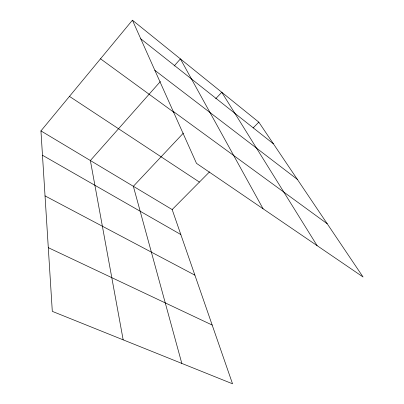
<?xml version="1.0" encoding="UTF-8"?>
<svg xmlns="http://www.w3.org/2000/svg" width="404" height="404" viewBox="0 0 404 404"><rect width="100%" height="100%" fill="white"/><g stroke="black" fill="none" stroke-linecap="round" stroke-linejoin="round"><path stroke-width="0.61" d="M40.945 130.906L172.165 209.565L232.532 383.8L52.303 311.358L40.945 130.906L132.421 20.2L258.828 122.165L363.055 276.982L196.485 163.352L132.421 20.2M160.373 81.522L90.365 160.529L123.169 339.84M174.149 65.978L180.411 58.908L263.08 208.782M183.396 133.093L133.355 186.3L181.82 363.418M215.736 98.707L221.781 92.279L317.11 245.637M172.165 209.565L209.524 171.887M253.101 127.947L258.828 122.165M48.293 247.667L212.181 325.058M45.036 195.895L194.89 275.154M42.476 155.252L180.815 234.532M69.463 96.394L199.419 182.078M173.225 111.383L327.235 223.771M100.515 58.812L173.907 112.332M154.848 70.316L297.354 179.386M140.738 38.794L273.397 143.804"/></g></svg>
